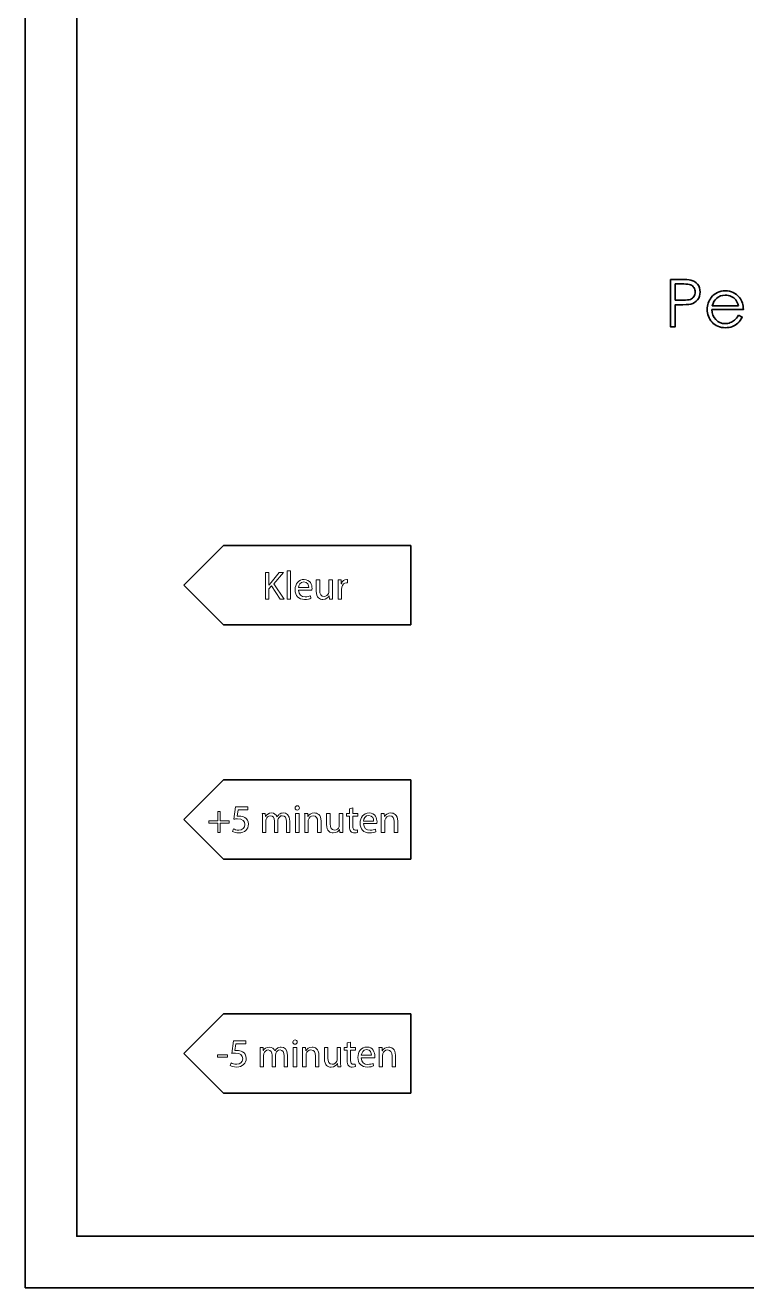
# Model space of a CAD drawing. Header units: inches. Extents: x 0 to 900, y -600 to 85.
# Drawn here: x 305 to 382.1, y -295 to -160.2 of the extents above; entities that cross this region are included whole.
import ezdxf

# ---------------------------------------------------------------- set-up
doc = ezdxf.new("R2010")
doc.units = ezdxf.units.IN
doc.header["$MEASUREMENT"] = 0
for name, color, linetype in [('01_SNIJLIJNEN', 7, 'Continuous'), ('02_GRAVEERLIJNEN', 7, 'Continuous'), ('03_GRAVEERVLAK', 7, 'Continuous')]:
    doc.layers.add(name, color=color, linetype=linetype)

msp = doc.modelspace()

# ---------------------------------------------------------------- linework, layer by layer
at = {"layer": '01_SNIJLIJNEN', "color": 5, "lineweight": 35, "true_color": 0x0000ff}
for points in [[(305, -5), (305, -295)], [(589.5, -289.5), (310.5, -289.5), (310.5, -10.5), (589.5, -10.5), (589.5, -289.5)], [(305, -295), (595, -295)]]:
    msp.add_lwpolyline(points, dxfattribs=at)
at = {"layer": '02_GRAVEERLIJNEN', "color": 1, "lineweight": 35, "true_color": 0xff0000}
for points in [[(321.93, -219.98), (326.17, -215.74)], [(326.17, -215.74), (346.17, -215.74)], [(346.17, -215.74), (346.17, -224.23)], [(321.93, -219.98), (326.17, -224.23)], [(326.17, -224.23), (346.17, -224.23)], [(321.93, -244.99), (326.17, -240.75)], [(326.17, -240.75), (346.17, -240.75)], [(346.17, -240.75), (346.17, -249.23)], [(321.93, -244.99), (326.17, -249.23)], [(326.17, -249.23), (346.17, -249.23)], [(321.93, -269.99), (326.17, -265.75)], [(326.17, -265.75), (346.17, -265.75)], [(346.17, -265.75), (346.17, -274.24)], [(321.93, -269.99), (326.17, -274.24)], [(326.17, -274.24), (346.17, -274.24)]]:
    msp.add_lwpolyline(points, dxfattribs=at)
at = {"layer": '03_GRAVEERVLAK', "color": 1, "lineweight": 18, "true_color": 0xff0000}
for points in [[(332.97, -218.46), (333.34, -218.46), (333.34, -221.46), (332.97, -221.46), (332.97, -218.46)], [(325.83, -244.14), (325.83, -245.14), (326.78, -245.14), (326.78, -245.39), (325.83, -245.39), (325.83, -246.39), (325.56, -246.39), (325.56, -245.39), (324.6, -245.39), (324.6, -245.14), (325.56, -245.14), (325.56, -244.14), (325.83, -244.14)], [(333.86, -246.39), (333.86, -244.35), (334.24, -244.35), (334.24, -246.39), (333.86, -246.39)], [(333.63, -271.4), (333.63, -269.35), (334, -269.35), (334, -271.4), (333.63, -271.4)], [(326.59, -270.12), (326.59, -270.39), (325.54, -270.39), (325.54, -270.12), (326.59, -270.12)]]:
    msp.add_lwpolyline(points, dxfattribs=at)
at = {"layer": '03_GRAVEERVLAK', "color": 1, "lineweight": 35, "true_color": 0xff0000}
for points, knots in [([(373.91, -187.33), (373.91, -187.33), (374.92, -187.33), (374.92, -187.33), (375.5, -187.33), (375.89, -187.35), (376.09, -187.4), (376.38, -187.47), (376.62, -187.62), (376.8, -187.84), (376.99, -188.06), (377.08, -188.34), (377.08, -188.68), (377.08, -189.01), (376.99, -189.29), (376.81, -189.51), (376.63, -189.73), (376.38, -189.88), (376.07, -189.96), (375.84, -190.01), (375.41, -190.04), (374.78, -190.04), (374.78, -190.04), (374.42, -190.04), (374.42, -190.04), (374.42, -190.04), (374.42, -192.39), (374.42, -192.39), (374.42, -192.39), (373.91, -192.39), (373.91, -192.39), (373.91, -192.39), (373.91, -187.33), (373.91, -187.33)], [0, 0, 0, 0, 1, 1, 1, 2, 2, 2, 3, 3, 3, 4, 4, 4, 5, 5, 5, 6, 6, 6, 7, 7, 7, 8, 8, 8, 9, 9, 9, 10, 10, 10, 11, 11, 11, 11]), ([(374.42, -187.82), (374.42, -187.82), (374.42, -189.54), (374.42, -189.54), (374.42, -189.54), (375.28, -189.55), (375.28, -189.55), (375.62, -189.55), (375.88, -189.52), (376.04, -189.46), (376.2, -189.39), (376.33, -189.29), (376.42, -189.15), (376.51, -189.01), (376.56, -188.85), (376.56, -188.68), (376.56, -188.51), (376.51, -188.35), (376.42, -188.21), (376.33, -188.07), (376.2, -187.97), (376.05, -187.91), (375.9, -187.85), (375.66, -187.82), (375.32, -187.82), (375.32, -187.82), (374.42, -187.82), (374.42, -187.82)], [0, 0, 0, 0, 1, 1, 1, 2, 2, 2, 3, 3, 3, 4, 4, 4, 5, 5, 5, 6, 6, 6, 7, 7, 7, 8, 8, 8, 9, 9, 9, 9]), ([(381.17, -191.15), (381.17, -191.15), (381.58, -191.36), (381.58, -191.36), (381.44, -191.63), (381.29, -191.84), (381.11, -192), (380.94, -192.16), (380.74, -192.28), (380.52, -192.37), (380.3, -192.45), (380.06, -192.49), (379.78, -192.49), (379.17, -192.49), (378.69, -192.29), (378.35, -191.89), (378, -191.49), (377.83, -191.04), (377.83, -190.53), (377.83, -190.06), (377.98, -189.63), (378.27, -189.26), (378.64, -188.79), (379.13, -188.55), (379.75, -188.55), (380.39, -188.55), (380.9, -188.79), (381.29, -189.28), (381.56, -189.62), (381.69, -190.05), (381.7, -190.56), (381.7, -190.56), (378.33, -190.56), (378.33, -190.56), (378.34, -190.99), (378.47, -191.35), (378.74, -191.63), (379.01, -191.91), (379.35, -192.05), (379.74, -192.05), (379.93, -192.05), (380.12, -192.01), (380.3, -191.95), (380.48, -191.88), (380.63, -191.79), (380.76, -191.68), (380.88, -191.57), (381.02, -191.4), (381.17, -191.15)], [0, 0, 0, 0, 1, 1, 1, 2, 2, 2, 3, 3, 3, 4, 4, 4, 5, 5, 5, 6, 6, 6, 7, 7, 7, 8, 8, 8, 9, 9, 9, 10, 10, 10, 11, 11, 11, 12, 12, 12, 13, 13, 13, 14, 14, 14, 15, 15, 15, 16, 16, 16, 16]), ([(381.17, -190.14), (381.1, -189.88), (381.01, -189.68), (380.89, -189.52), (380.76, -189.37), (380.6, -189.25), (380.4, -189.15), (380.2, -189.06), (379.98, -189.01), (379.76, -189.01), (379.39, -189.01), (379.08, -189.13), (378.81, -189.37), (378.62, -189.54), (378.47, -189.8), (378.37, -190.14), (378.37, -190.14), (381.17, -190.14), (381.17, -190.14)], [0, 0, 0, 0, 1, 1, 1, 2, 2, 2, 3, 3, 3, 4, 4, 4, 5, 5, 5, 6, 6, 6, 6])]:
    msp.add_open_spline(points, degree=3, knots=knots, dxfattribs=at)
at = {"layer": '03_GRAVEERVLAK', "color": 1, "lineweight": 18, "true_color": 0xff0000}
for points, knots in [([(330.65, -218.61), (330.65, -218.61), (331.02, -218.61), (331.02, -218.61), (331.02, -218.61), (331.02, -219.99), (331.02, -219.99), (331.02, -219.99), (331.03, -219.99), (331.03, -219.99), (331.1, -219.88), (331.18, -219.77), (331.25, -219.68), (331.25, -219.68), (332.12, -218.61), (332.12, -218.61), (332.12, -218.61), (332.58, -218.61), (332.58, -218.61), (332.58, -218.61), (331.55, -219.82), (331.55, -219.82), (331.55, -219.82), (332.66, -221.46), (332.66, -221.46), (332.66, -221.46), (332.23, -221.46), (332.23, -221.46), (332.23, -221.46), (331.29, -220.06), (331.29, -220.06), (331.29, -220.06), (331.02, -220.38), (331.02, -220.38), (331.02, -220.38), (331.02, -221.46), (331.02, -221.46), (331.02, -221.46), (330.65, -221.46), (330.65, -221.46), (330.65, -221.46), (330.65, -218.61), (330.65, -218.61)], [0, 0, 0, 0, 1, 1, 1, 2, 2, 2, 3, 3, 3, 4, 4, 4, 5, 5, 5, 6, 6, 6, 7, 7, 7, 8, 8, 8, 9, 9, 9, 10, 10, 10, 11, 11, 11, 12, 12, 12, 13, 13, 13, 14, 14, 14, 14]), ([(334.18, -220.51), (334.19, -221.01), (334.51, -221.22), (334.88, -221.22), (335.15, -221.22), (335.31, -221.17), (335.45, -221.11), (335.45, -221.11), (335.51, -221.38), (335.51, -221.38), (335.38, -221.44), (335.15, -221.51), (334.83, -221.51), (334.2, -221.51), (333.82, -221.09), (333.82, -220.47), (333.82, -219.85), (334.19, -219.37), (334.78, -219.37), (335.45, -219.37), (335.63, -219.96), (335.63, -220.33), (335.63, -220.41), (335.62, -220.47), (335.62, -220.51), (335.62, -220.51), (334.18, -220.51), (334.18, -220.51)], [0, 0, 0, 0, 1, 1, 1, 2, 2, 2, 3, 3, 3, 4, 4, 4, 5, 5, 5, 6, 6, 6, 7, 7, 7, 8, 8, 8, 9, 9, 9, 9]), ([(335.27, -220.24), (335.27, -220), (335.17, -219.63), (334.75, -219.63), (334.38, -219.63), (334.21, -219.98), (334.18, -220.24), (334.18, -220.24), (335.27, -220.24), (335.27, -220.24)], [0, 0, 0, 0, 1, 1, 1, 2, 2, 2, 3, 3, 3, 3]), ([(337.8, -220.9), (337.8, -221.12), (337.81, -221.3), (337.82, -221.46), (337.82, -221.46), (337.49, -221.46), (337.49, -221.46), (337.49, -221.46), (337.47, -221.13), (337.47, -221.13), (337.47, -221.13), (337.46, -221.13), (337.46, -221.13), (337.36, -221.29), (337.15, -221.51), (336.78, -221.51), (336.46, -221.51), (336.08, -221.33), (336.08, -220.61), (336.08, -220.61), (336.08, -219.41), (336.08, -219.41), (336.08, -219.41), (336.45, -219.41), (336.45, -219.41), (336.45, -219.41), (336.45, -220.55), (336.45, -220.55), (336.45, -220.94), (336.57, -221.2), (336.91, -221.2), (337.16, -221.2), (337.33, -221.03), (337.4, -220.86), (337.42, -220.81), (337.43, -220.74), (337.43, -220.67), (337.43, -220.67), (337.43, -219.41), (337.43, -219.41), (337.43, -219.41), (337.8, -219.41), (337.8, -219.41), (337.8, -219.41), (337.8, -220.9), (337.8, -220.9)], [0, 0, 0, 0, 1, 1, 1, 2, 2, 2, 3, 3, 3, 4, 4, 4, 5, 5, 5, 6, 6, 6, 7, 7, 7, 8, 8, 8, 9, 9, 9, 10, 10, 10, 11, 11, 11, 12, 12, 12, 13, 13, 13, 14, 14, 14, 15, 15, 15, 15]), ([(338.42, -220.05), (338.42, -219.81), (338.42, -219.61), (338.41, -219.41), (338.41, -219.41), (338.73, -219.41), (338.73, -219.41), (338.73, -219.41), (338.75, -219.82), (338.75, -219.82), (338.75, -219.82), (338.76, -219.82), (338.76, -219.82), (338.85, -219.54), (339.08, -219.37), (339.33, -219.37), (339.37, -219.37), (339.4, -219.37), (339.43, -219.38), (339.43, -219.38), (339.43, -219.73), (339.43, -219.73), (339.4, -219.72), (339.36, -219.72), (339.31, -219.72), (339.05, -219.72), (338.86, -219.92), (338.81, -220.2), (338.8, -220.25), (338.79, -220.31), (338.79, -220.37), (338.79, -220.37), (338.79, -221.46), (338.79, -221.46), (338.79, -221.46), (338.42, -221.46), (338.42, -221.46), (338.42, -221.46), (338.42, -220.05), (338.42, -220.05)], [0, 0, 0, 0, 1, 1, 1, 2, 2, 2, 3, 3, 3, 4, 4, 4, 5, 5, 5, 6, 6, 6, 7, 7, 7, 8, 8, 8, 9, 9, 9, 10, 10, 10, 11, 11, 11, 12, 12, 12, 13, 13, 13, 13]), ([(328.79, -243.96), (328.79, -243.96), (327.74, -243.96), (327.74, -243.96), (327.74, -243.96), (327.63, -244.66), (327.63, -244.66), (327.69, -244.65), (327.75, -244.65), (327.86, -244.65), (328.07, -244.65), (328.28, -244.69), (328.45, -244.79), (328.66, -244.92), (328.84, -245.15), (328.84, -245.5), (328.84, -246.04), (328.41, -246.44), (327.82, -246.44), (327.52, -246.44), (327.26, -246.36), (327.13, -246.27), (327.13, -246.27), (327.23, -245.99), (327.23, -245.99), (327.34, -246.05), (327.56, -246.14), (327.81, -246.14), (328.16, -246.14), (328.46, -245.91), (328.46, -245.54), (328.46, -245.19), (328.22, -244.93), (327.67, -244.93), (327.52, -244.93), (327.39, -244.95), (327.29, -244.96), (327.29, -244.96), (327.47, -243.64), (327.47, -243.64), (327.47, -243.64), (328.79, -243.64), (328.79, -243.64), (328.79, -243.64), (328.79, -243.96), (328.79, -243.96)], [0, 0, 0, 0, 1, 1, 1, 2, 2, 2, 3, 3, 3, 4, 4, 4, 5, 5, 5, 6, 6, 6, 7, 7, 7, 8, 8, 8, 9, 9, 9, 10, 10, 10, 11, 11, 11, 12, 12, 12, 13, 13, 13, 14, 14, 14, 15, 15, 15, 15]), ([(334.28, -243.77), (334.28, -243.9), (334.19, -244), (334.04, -244), (333.91, -244), (333.82, -243.9), (333.82, -243.77), (333.82, -243.64), (333.91, -243.54), (334.05, -243.54), (334.19, -243.54), (334.28, -243.64), (334.28, -243.77)], [0, 0, 0, 0, 1, 1, 1, 2, 2, 2, 3, 3, 3, 4, 4, 4, 4]), ([(339.98, -243.76), (339.98, -243.76), (339.98, -244.35), (339.98, -244.35), (339.98, -244.35), (340.52, -244.35), (340.52, -244.35), (340.52, -244.35), (340.52, -244.63), (340.52, -244.63), (340.52, -244.63), (339.98, -244.63), (339.98, -244.63), (339.98, -244.63), (339.98, -245.73), (339.98, -245.73), (339.98, -245.99), (340.06, -246.13), (340.26, -246.13), (340.36, -246.13), (340.43, -246.12), (340.48, -246.11), (340.48, -246.11), (340.5, -246.38), (340.5, -246.38), (340.42, -246.41), (340.31, -246.44), (340.17, -246.44), (339.99, -246.44), (339.85, -246.38), (339.76, -246.28), (339.66, -246.17), (339.62, -245.99), (339.62, -245.75), (339.62, -245.75), (339.62, -244.63), (339.62, -244.63), (339.62, -244.63), (339.3, -244.63), (339.3, -244.63), (339.3, -244.63), (339.3, -244.35), (339.3, -244.35), (339.3, -244.35), (339.62, -244.35), (339.62, -244.35), (339.62, -244.35), (339.62, -243.85), (339.62, -243.85), (339.62, -243.85), (339.98, -243.76), (339.98, -243.76)], [0, 0, 0, 0, 1, 1, 1, 2, 2, 2, 3, 3, 3, 4, 4, 4, 5, 5, 5, 6, 6, 6, 7, 7, 7, 8, 8, 8, 9, 9, 9, 10, 10, 10, 11, 11, 11, 12, 12, 12, 13, 13, 13, 14, 14, 14, 15, 15, 15, 16, 16, 16, 17, 17, 17, 17]), ([(330.33, -244.9), (330.33, -244.69), (330.33, -244.51), (330.32, -244.35), (330.32, -244.35), (330.64, -244.35), (330.64, -244.35), (330.64, -244.35), (330.66, -244.68), (330.66, -244.68), (330.66, -244.68), (330.67, -244.68), (330.67, -244.68), (330.78, -244.48), (330.98, -244.3), (331.31, -244.3), (331.59, -244.3), (331.8, -244.47), (331.89, -244.71), (331.89, -244.71), (331.9, -244.71), (331.9, -244.71), (331.97, -244.6), (332.05, -244.51), (332.13, -244.44), (332.25, -244.35), (332.39, -244.3), (332.58, -244.3), (332.85, -244.3), (333.26, -244.48), (333.26, -245.19), (333.26, -245.19), (333.26, -246.39), (333.26, -246.39), (333.26, -246.39), (332.89, -246.39), (332.89, -246.39), (332.89, -246.39), (332.89, -245.23), (332.89, -245.23), (332.89, -244.84), (332.75, -244.6), (332.45, -244.6), (332.24, -244.6), (332.07, -244.76), (332.01, -244.94), (331.99, -244.99), (331.98, -245.06), (331.98, -245.13), (331.98, -245.13), (331.98, -246.39), (331.98, -246.39), (331.98, -246.39), (331.61, -246.39), (331.61, -246.39), (331.61, -246.39), (331.61, -245.17), (331.61, -245.17), (331.61, -244.84), (331.47, -244.6), (331.19, -244.6), (330.95, -244.6), (330.78, -244.79), (330.73, -244.98), (330.7, -245.03), (330.7, -245.09), (330.7, -245.16), (330.7, -245.16), (330.7, -246.39), (330.7, -246.39), (330.7, -246.39), (330.33, -246.39), (330.33, -246.39), (330.33, -246.39), (330.33, -244.9), (330.33, -244.9)], [0, 0, 0, 0, 1, 1, 1, 2, 2, 2, 3, 3, 3, 4, 4, 4, 5, 5, 5, 6, 6, 6, 7, 7, 7, 8, 8, 8, 9, 9, 9, 10, 10, 10, 11, 11, 11, 12, 12, 12, 13, 13, 13, 14, 14, 14, 15, 15, 15, 16, 16, 16, 17, 17, 17, 18, 18, 18, 19, 19, 19, 20, 20, 20, 21, 21, 21, 22, 22, 22, 23, 23, 23, 24, 24, 24, 25, 25, 25, 25]), ([(334.85, -244.9), (334.85, -244.69), (334.85, -244.51), (334.84, -244.35), (334.84, -244.35), (335.17, -244.35), (335.17, -244.35), (335.17, -244.35), (335.19, -244.68), (335.19, -244.68), (335.19, -244.68), (335.2, -244.68), (335.2, -244.68), (335.3, -244.49), (335.53, -244.3), (335.87, -244.3), (336.16, -244.3), (336.6, -244.47), (336.6, -245.17), (336.6, -245.17), (336.6, -246.39), (336.6, -246.39), (336.6, -246.39), (336.22, -246.39), (336.22, -246.39), (336.22, -246.39), (336.22, -245.21), (336.22, -245.21), (336.22, -244.88), (336.1, -244.61), (335.75, -244.61), (335.51, -244.61), (335.31, -244.78), (335.25, -244.99), (335.23, -245.04), (335.23, -245.1), (335.23, -245.16), (335.23, -245.16), (335.23, -246.39), (335.23, -246.39), (335.23, -246.39), (334.85, -246.39), (334.85, -246.39), (334.85, -246.39), (334.85, -244.9), (334.85, -244.9)], [0, 0, 0, 0, 1, 1, 1, 2, 2, 2, 3, 3, 3, 4, 4, 4, 5, 5, 5, 6, 6, 6, 7, 7, 7, 8, 8, 8, 9, 9, 9, 10, 10, 10, 11, 11, 11, 12, 12, 12, 13, 13, 13, 14, 14, 14, 15, 15, 15, 15]), ([(338.92, -245.83), (338.92, -246.05), (338.92, -246.23), (338.93, -246.39), (338.93, -246.39), (338.6, -246.39), (338.6, -246.39), (338.6, -246.39), (338.58, -246.06), (338.58, -246.06), (338.58, -246.06), (338.57, -246.06), (338.57, -246.06), (338.48, -246.22), (338.26, -246.44), (337.9, -246.44), (337.58, -246.44), (337.19, -246.26), (337.19, -245.54), (337.19, -245.54), (337.19, -244.35), (337.19, -244.35), (337.19, -244.35), (337.56, -244.35), (337.56, -244.35), (337.56, -244.35), (337.56, -245.48), (337.56, -245.48), (337.56, -245.87), (337.68, -246.13), (338.02, -246.13), (338.27, -246.13), (338.44, -245.96), (338.51, -245.79), (338.53, -245.74), (338.54, -245.67), (338.54, -245.6), (338.54, -245.6), (338.54, -244.35), (338.54, -244.35), (338.54, -244.35), (338.92, -244.35), (338.92, -244.35), (338.92, -244.35), (338.92, -245.83), (338.92, -245.83)], [0, 0, 0, 0, 1, 1, 1, 2, 2, 2, 3, 3, 3, 4, 4, 4, 5, 5, 5, 6, 6, 6, 7, 7, 7, 8, 8, 8, 9, 9, 9, 10, 10, 10, 11, 11, 11, 12, 12, 12, 13, 13, 13, 14, 14, 14, 15, 15, 15, 15]), ([(341.12, -245.44), (341.13, -245.94), (341.45, -246.15), (341.82, -246.15), (342.09, -246.15), (342.25, -246.1), (342.39, -246.04), (342.39, -246.04), (342.45, -246.31), (342.45, -246.31), (342.32, -246.37), (342.1, -246.44), (341.77, -246.44), (341.14, -246.44), (340.76, -246.02), (340.76, -245.4), (340.76, -244.79), (341.13, -244.3), (341.72, -244.3), (342.39, -244.3), (342.57, -244.89), (342.57, -245.26), (342.57, -245.34), (342.56, -245.4), (342.56, -245.44), (342.56, -245.44), (341.12, -245.44), (341.12, -245.44)], [0, 0, 0, 0, 1, 1, 1, 2, 2, 2, 3, 3, 3, 4, 4, 4, 5, 5, 5, 6, 6, 6, 7, 7, 7, 8, 8, 8, 9, 9, 9, 9]), ([(342.21, -245.17), (342.21, -244.93), (342.11, -244.57), (341.69, -244.57), (341.32, -244.57), (341.15, -244.91), (341.12, -245.17), (341.12, -245.17), (342.21, -245.17), (342.21, -245.17)], [0, 0, 0, 0, 1, 1, 1, 2, 2, 2, 3, 3, 3, 3]), ([(343.03, -244.9), (343.03, -244.69), (343.03, -244.51), (343.02, -244.35), (343.02, -244.35), (343.35, -244.35), (343.35, -244.35), (343.35, -244.35), (343.37, -244.68), (343.37, -244.68), (343.37, -244.68), (343.38, -244.68), (343.38, -244.68), (343.48, -244.49), (343.71, -244.3), (344.05, -244.3), (344.34, -244.3), (344.78, -244.47), (344.78, -245.17), (344.78, -245.17), (344.78, -246.39), (344.78, -246.39), (344.78, -246.39), (344.4, -246.39), (344.4, -246.39), (344.4, -246.39), (344.4, -245.21), (344.4, -245.21), (344.4, -244.88), (344.28, -244.61), (343.93, -244.61), (343.68, -244.61), (343.49, -244.78), (343.43, -244.99), (343.41, -245.04), (343.4, -245.1), (343.4, -245.16), (343.4, -245.16), (343.4, -246.39), (343.4, -246.39), (343.4, -246.39), (343.03, -246.39), (343.03, -246.39), (343.03, -246.39), (343.03, -244.9), (343.03, -244.9)], [0, 0, 0, 0, 1, 1, 1, 2, 2, 2, 3, 3, 3, 4, 4, 4, 5, 5, 5, 6, 6, 6, 7, 7, 7, 8, 8, 8, 9, 9, 9, 10, 10, 10, 11, 11, 11, 12, 12, 12, 13, 13, 13, 14, 14, 14, 15, 15, 15, 15]), ([(328.55, -268.96), (328.55, -268.96), (327.5, -268.96), (327.5, -268.96), (327.5, -268.96), (327.39, -269.67), (327.39, -269.67), (327.46, -269.66), (327.52, -269.65), (327.62, -269.65), (327.83, -269.65), (328.04, -269.7), (328.21, -269.8), (328.43, -269.92), (328.6, -270.16), (328.6, -270.51), (328.6, -271.04), (328.18, -271.44), (327.58, -271.44), (327.28, -271.44), (327.03, -271.36), (326.89, -271.28), (326.89, -271.28), (326.99, -270.99), (326.99, -270.99), (327.1, -271.06), (327.33, -271.14), (327.58, -271.14), (327.93, -271.14), (328.23, -270.92), (328.23, -270.55), (328.22, -270.19), (327.99, -269.94), (327.44, -269.94), (327.28, -269.94), (327.16, -269.96), (327.06, -269.97), (327.06, -269.97), (327.23, -268.65), (327.23, -268.65), (327.23, -268.65), (328.55, -268.65), (328.55, -268.65), (328.55, -268.65), (328.55, -268.96), (328.55, -268.96)], [0, 0, 0, 0, 1, 1, 1, 2, 2, 2, 3, 3, 3, 4, 4, 4, 5, 5, 5, 6, 6, 6, 7, 7, 7, 8, 8, 8, 9, 9, 9, 10, 10, 10, 11, 11, 11, 12, 12, 12, 13, 13, 13, 14, 14, 14, 15, 15, 15, 15]), ([(330.09, -269.9), (330.09, -269.69), (330.09, -269.52), (330.08, -269.35), (330.08, -269.35), (330.4, -269.35), (330.4, -269.35), (330.4, -269.35), (330.42, -269.68), (330.42, -269.68), (330.42, -269.68), (330.43, -269.68), (330.43, -269.68), (330.55, -269.49), (330.74, -269.3), (331.08, -269.3), (331.36, -269.3), (331.57, -269.47), (331.66, -269.71), (331.66, -269.71), (331.66, -269.71), (331.66, -269.71), (331.73, -269.6), (331.81, -269.51), (331.89, -269.45), (332.02, -269.35), (332.15, -269.3), (332.35, -269.3), (332.62, -269.3), (333.02, -269.48), (333.02, -270.19), (333.02, -270.19), (333.02, -271.4), (333.02, -271.4), (333.02, -271.4), (332.65, -271.4), (332.65, -271.4), (332.65, -271.4), (332.65, -270.24), (332.65, -270.24), (332.65, -269.85), (332.51, -269.61), (332.21, -269.61), (332, -269.61), (331.83, -269.76), (331.77, -269.95), (331.75, -270), (331.74, -270.07), (331.74, -270.13), (331.74, -270.13), (331.74, -271.4), (331.74, -271.4), (331.74, -271.4), (331.38, -271.4), (331.38, -271.4), (331.38, -271.4), (331.38, -270.17), (331.38, -270.17), (331.38, -269.85), (331.23, -269.61), (330.95, -269.61), (330.72, -269.61), (330.55, -269.79), (330.49, -269.98), (330.47, -270.04), (330.46, -270.1), (330.46, -270.16), (330.46, -270.16), (330.46, -271.4), (330.46, -271.4), (330.46, -271.4), (330.09, -271.4), (330.09, -271.4), (330.09, -271.4), (330.09, -269.9), (330.09, -269.9)], [0, 0, 0, 0, 1, 1, 1, 2, 2, 2, 3, 3, 3, 4, 4, 4, 5, 5, 5, 6, 6, 6, 7, 7, 7, 8, 8, 8, 9, 9, 9, 10, 10, 10, 11, 11, 11, 12, 12, 12, 13, 13, 13, 14, 14, 14, 15, 15, 15, 16, 16, 16, 17, 17, 17, 18, 18, 18, 19, 19, 19, 20, 20, 20, 21, 21, 21, 22, 22, 22, 23, 23, 23, 24, 24, 24, 25, 25, 25, 25]), ([(334.04, -268.77), (334.04, -268.9), (333.95, -269), (333.8, -269), (333.67, -269), (333.58, -268.9), (333.58, -268.77), (333.58, -268.64), (333.68, -268.54), (333.81, -268.54), (333.95, -268.54), (334.04, -268.64), (334.04, -268.77)], [0, 0, 0, 0, 1, 1, 1, 2, 2, 2, 3, 3, 3, 4, 4, 4, 4]), ([(334.62, -269.9), (334.62, -269.69), (334.61, -269.52), (334.6, -269.35), (334.6, -269.35), (334.93, -269.35), (334.93, -269.35), (334.93, -269.35), (334.95, -269.69), (334.95, -269.69), (334.95, -269.69), (334.96, -269.69), (334.96, -269.69), (335.06, -269.49), (335.3, -269.3), (335.64, -269.3), (335.92, -269.3), (336.36, -269.47), (336.36, -270.18), (336.36, -270.18), (336.36, -271.4), (336.36, -271.4), (336.36, -271.4), (335.99, -271.4), (335.99, -271.4), (335.99, -271.4), (335.99, -270.22), (335.99, -270.22), (335.99, -269.89), (335.86, -269.61), (335.51, -269.61), (335.27, -269.61), (335.08, -269.79), (335.01, -269.99), (335, -270.04), (334.99, -270.1), (334.99, -270.17), (334.99, -270.17), (334.99, -271.4), (334.99, -271.4), (334.99, -271.4), (334.62, -271.4), (334.62, -271.4), (334.62, -271.4), (334.62, -269.9), (334.62, -269.9)], [0, 0, 0, 0, 1, 1, 1, 2, 2, 2, 3, 3, 3, 4, 4, 4, 5, 5, 5, 6, 6, 6, 7, 7, 7, 8, 8, 8, 9, 9, 9, 10, 10, 10, 11, 11, 11, 12, 12, 12, 13, 13, 13, 14, 14, 14, 15, 15, 15, 15]), ([(338.68, -270.84), (338.68, -271.05), (338.68, -271.24), (338.7, -271.4), (338.7, -271.4), (338.37, -271.4), (338.37, -271.4), (338.37, -271.4), (338.34, -271.06), (338.34, -271.06), (338.34, -271.06), (338.34, -271.06), (338.34, -271.06), (338.24, -271.23), (338.02, -271.44), (337.66, -271.44), (337.34, -271.44), (336.95, -271.27), (336.95, -270.55), (336.95, -270.55), (336.95, -269.35), (336.95, -269.35), (336.95, -269.35), (337.32, -269.35), (337.32, -269.35), (337.32, -269.35), (337.32, -270.48), (337.32, -270.48), (337.32, -270.87), (337.44, -271.14), (337.78, -271.14), (338.03, -271.14), (338.2, -270.96), (338.27, -270.8), (338.29, -270.74), (338.31, -270.67), (338.31, -270.61), (338.31, -270.61), (338.31, -269.35), (338.31, -269.35), (338.31, -269.35), (338.68, -269.35), (338.68, -269.35), (338.68, -269.35), (338.68, -270.84), (338.68, -270.84)], [0, 0, 0, 0, 1, 1, 1, 2, 2, 2, 3, 3, 3, 4, 4, 4, 5, 5, 5, 6, 6, 6, 7, 7, 7, 8, 8, 8, 9, 9, 9, 10, 10, 10, 11, 11, 11, 12, 12, 12, 13, 13, 13, 14, 14, 14, 15, 15, 15, 15]), ([(339.75, -268.76), (339.75, -268.76), (339.75, -269.35), (339.75, -269.35), (339.75, -269.35), (340.28, -269.35), (340.28, -269.35), (340.28, -269.35), (340.28, -269.63), (340.28, -269.63), (340.28, -269.63), (339.75, -269.63), (339.75, -269.63), (339.75, -269.63), (339.75, -270.74), (339.75, -270.74), (339.75, -270.99), (339.82, -271.14), (340.03, -271.14), (340.12, -271.14), (340.19, -271.12), (340.24, -271.11), (340.24, -271.11), (340.26, -271.39), (340.26, -271.39), (340.19, -271.42), (340.07, -271.44), (339.93, -271.44), (339.75, -271.44), (339.61, -271.39), (339.53, -271.28), (339.42, -271.17), (339.38, -270.99), (339.38, -270.75), (339.38, -270.75), (339.38, -269.63), (339.38, -269.63), (339.38, -269.63), (339.06, -269.63), (339.06, -269.63), (339.06, -269.63), (339.06, -269.35), (339.06, -269.35), (339.06, -269.35), (339.38, -269.35), (339.38, -269.35), (339.38, -269.35), (339.38, -268.86), (339.38, -268.86), (339.38, -268.86), (339.75, -268.76), (339.75, -268.76)], [0, 0, 0, 0, 1, 1, 1, 2, 2, 2, 3, 3, 3, 4, 4, 4, 5, 5, 5, 6, 6, 6, 7, 7, 7, 8, 8, 8, 9, 9, 9, 10, 10, 10, 11, 11, 11, 12, 12, 12, 13, 13, 13, 14, 14, 14, 15, 15, 15, 16, 16, 16, 17, 17, 17, 17]), ([(340.88, -270.44), (340.89, -270.95), (341.21, -271.15), (341.58, -271.15), (341.85, -271.15), (342.01, -271.11), (342.15, -271.05), (342.15, -271.05), (342.21, -271.31), (342.21, -271.31), (342.08, -271.37), (341.86, -271.44), (341.53, -271.44), (340.9, -271.44), (340.53, -271.03), (340.53, -270.41), (340.53, -269.79), (340.89, -269.3), (341.49, -269.3), (342.15, -269.3), (342.33, -269.89), (342.33, -270.27), (342.33, -270.34), (342.32, -270.4), (342.32, -270.44), (342.32, -270.44), (340.88, -270.44), (340.88, -270.44)], [0, 0, 0, 0, 1, 1, 1, 2, 2, 2, 3, 3, 3, 4, 4, 4, 5, 5, 5, 6, 6, 6, 7, 7, 7, 8, 8, 8, 9, 9, 9, 9]), ([(341.97, -270.18), (341.98, -269.94), (341.88, -269.57), (341.46, -269.57), (341.08, -269.57), (340.91, -269.92), (340.89, -270.18), (340.89, -270.18), (341.97, -270.18), (341.97, -270.18)], [0, 0, 0, 0, 1, 1, 1, 2, 2, 2, 3, 3, 3, 3]), ([(342.79, -269.9), (342.79, -269.69), (342.79, -269.52), (342.78, -269.35), (342.78, -269.35), (343.11, -269.35), (343.11, -269.35), (343.11, -269.35), (343.13, -269.69), (343.13, -269.69), (343.13, -269.69), (343.14, -269.69), (343.14, -269.69), (343.24, -269.49), (343.48, -269.3), (343.81, -269.3), (344.1, -269.3), (344.54, -269.47), (344.54, -270.18), (344.54, -270.18), (344.54, -271.4), (344.54, -271.4), (344.54, -271.4), (344.17, -271.4), (344.17, -271.4), (344.17, -271.4), (344.17, -270.22), (344.17, -270.22), (344.17, -269.89), (344.04, -269.61), (343.69, -269.61), (343.45, -269.61), (343.26, -269.79), (343.19, -269.99), (343.18, -270.04), (343.17, -270.1), (343.17, -270.17), (343.17, -270.17), (343.17, -271.4), (343.17, -271.4), (343.17, -271.4), (342.79, -271.4), (342.79, -271.4), (342.79, -271.4), (342.79, -269.9), (342.79, -269.9)], [0, 0, 0, 0, 1, 1, 1, 2, 2, 2, 3, 3, 3, 4, 4, 4, 5, 5, 5, 6, 6, 6, 7, 7, 7, 8, 8, 8, 9, 9, 9, 10, 10, 10, 11, 11, 11, 12, 12, 12, 13, 13, 13, 14, 14, 14, 15, 15, 15, 15])]:
    msp.add_open_spline(points, degree=3, knots=knots, dxfattribs=at)

doc.saveas('drawing.dxf')
